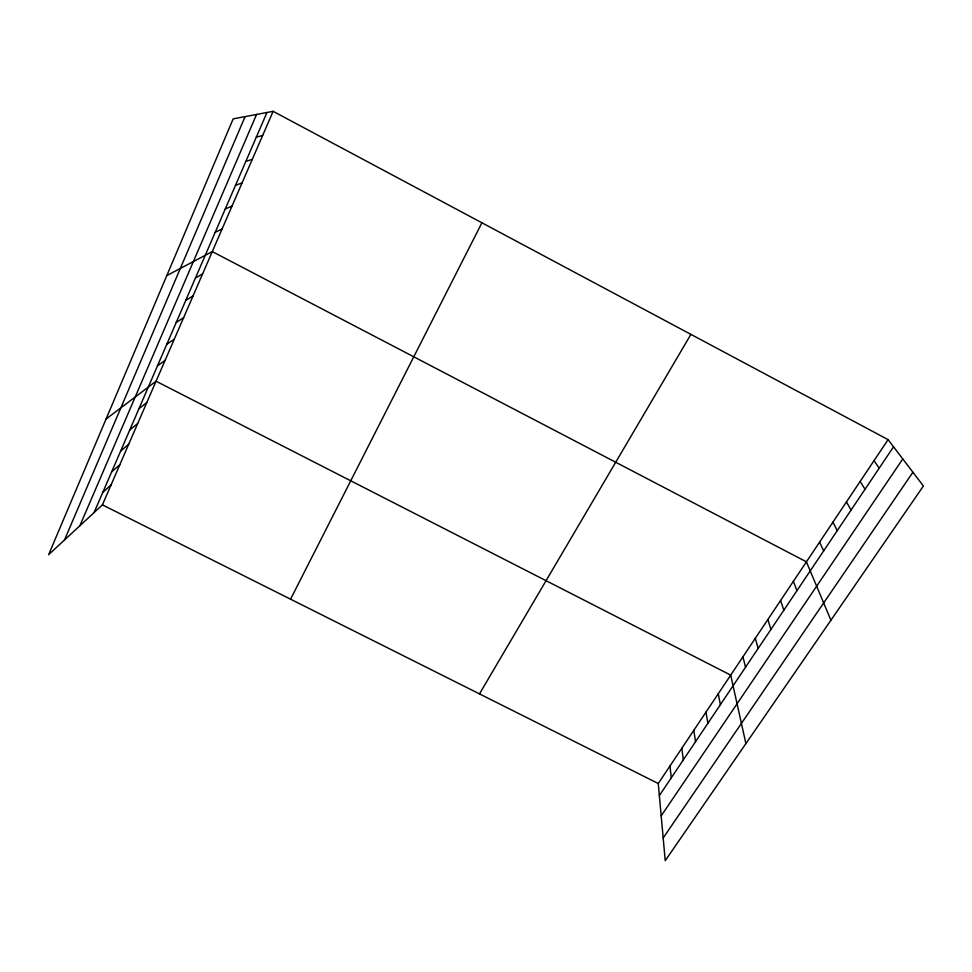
<?xml version="1.0" encoding="UTF-8"?>
<svg xmlns="http://www.w3.org/2000/svg" width="972" height="972" viewBox="0 0 972 972"><rect width="100%" height="100%" fill="white"/><g stroke="black" fill="none" stroke-linecap="round" stroke-linejoin="round"><path stroke-width="1.46" d="M64.48 540.019L245.078 116.628M79.898 525.731L256.547 114.453M94.029 512.645L266.972 112.497M273.132 111.33L233.171 118.863L48.6 554.733L102.412 504.869L273.132 111.33L888.08 439.636L923.4 486.012L665.225 860.67L658.263 783.517L888.08 439.636M290.555 599.189L481.905 222.795M479.488 693.899L690.91 334.368M659.356 795.582L893.535 446.816M661.191 815.873L902.781 458.942M663.183 837.973L912.915 472.246M102.777 492.391L111.075 484.919M111.646 471.87L119.848 464.701M120.625 451.093L128.729 444.228M129.726 430.037L137.72 423.5M138.947 408.714L146.833 402.493M106.045 419.066L156.055 381.218L730.701 675.127L745.901 743.592M157.476 365.837L165.131 360.296M166.783 344.307L174.316 339.119M176.211 322.497L183.635 317.662M185.761 300.397L193.064 295.925M195.445 278.004L202.613 273.897M166.795 275.586L212.285 251.59L806.408 561.828L830.914 620.233M215.189 232.308L222.09 228.991M225.261 208.992L232.029 206.088M235.479 185.36L242.101 182.87M245.831 161.401L252.307 159.347M256.329 137.113L262.647 135.497M102.412 504.869L658.263 783.517M874.022 460.667L879.198 468.176M860.147 481.419L865.031 489.268M846.454 501.904L851.059 510.081M832.943 522.134L837.269 530.615M819.59 542.109L823.661 550.893M793.395 581.305L796.955 590.66M780.552 600.538L783.857 610.173M767.856 619.529L770.918 629.431M755.317 638.288L758.148 648.458M742.936 656.817L745.536 667.242M718.259 693.753L720.398 704.676M705.964 712.148L707.883 723.314M693.826 730.324L695.527 741.721M681.822 748.27L683.316 759.897M669.975 765.997L671.263 777.855"/></g></svg>
